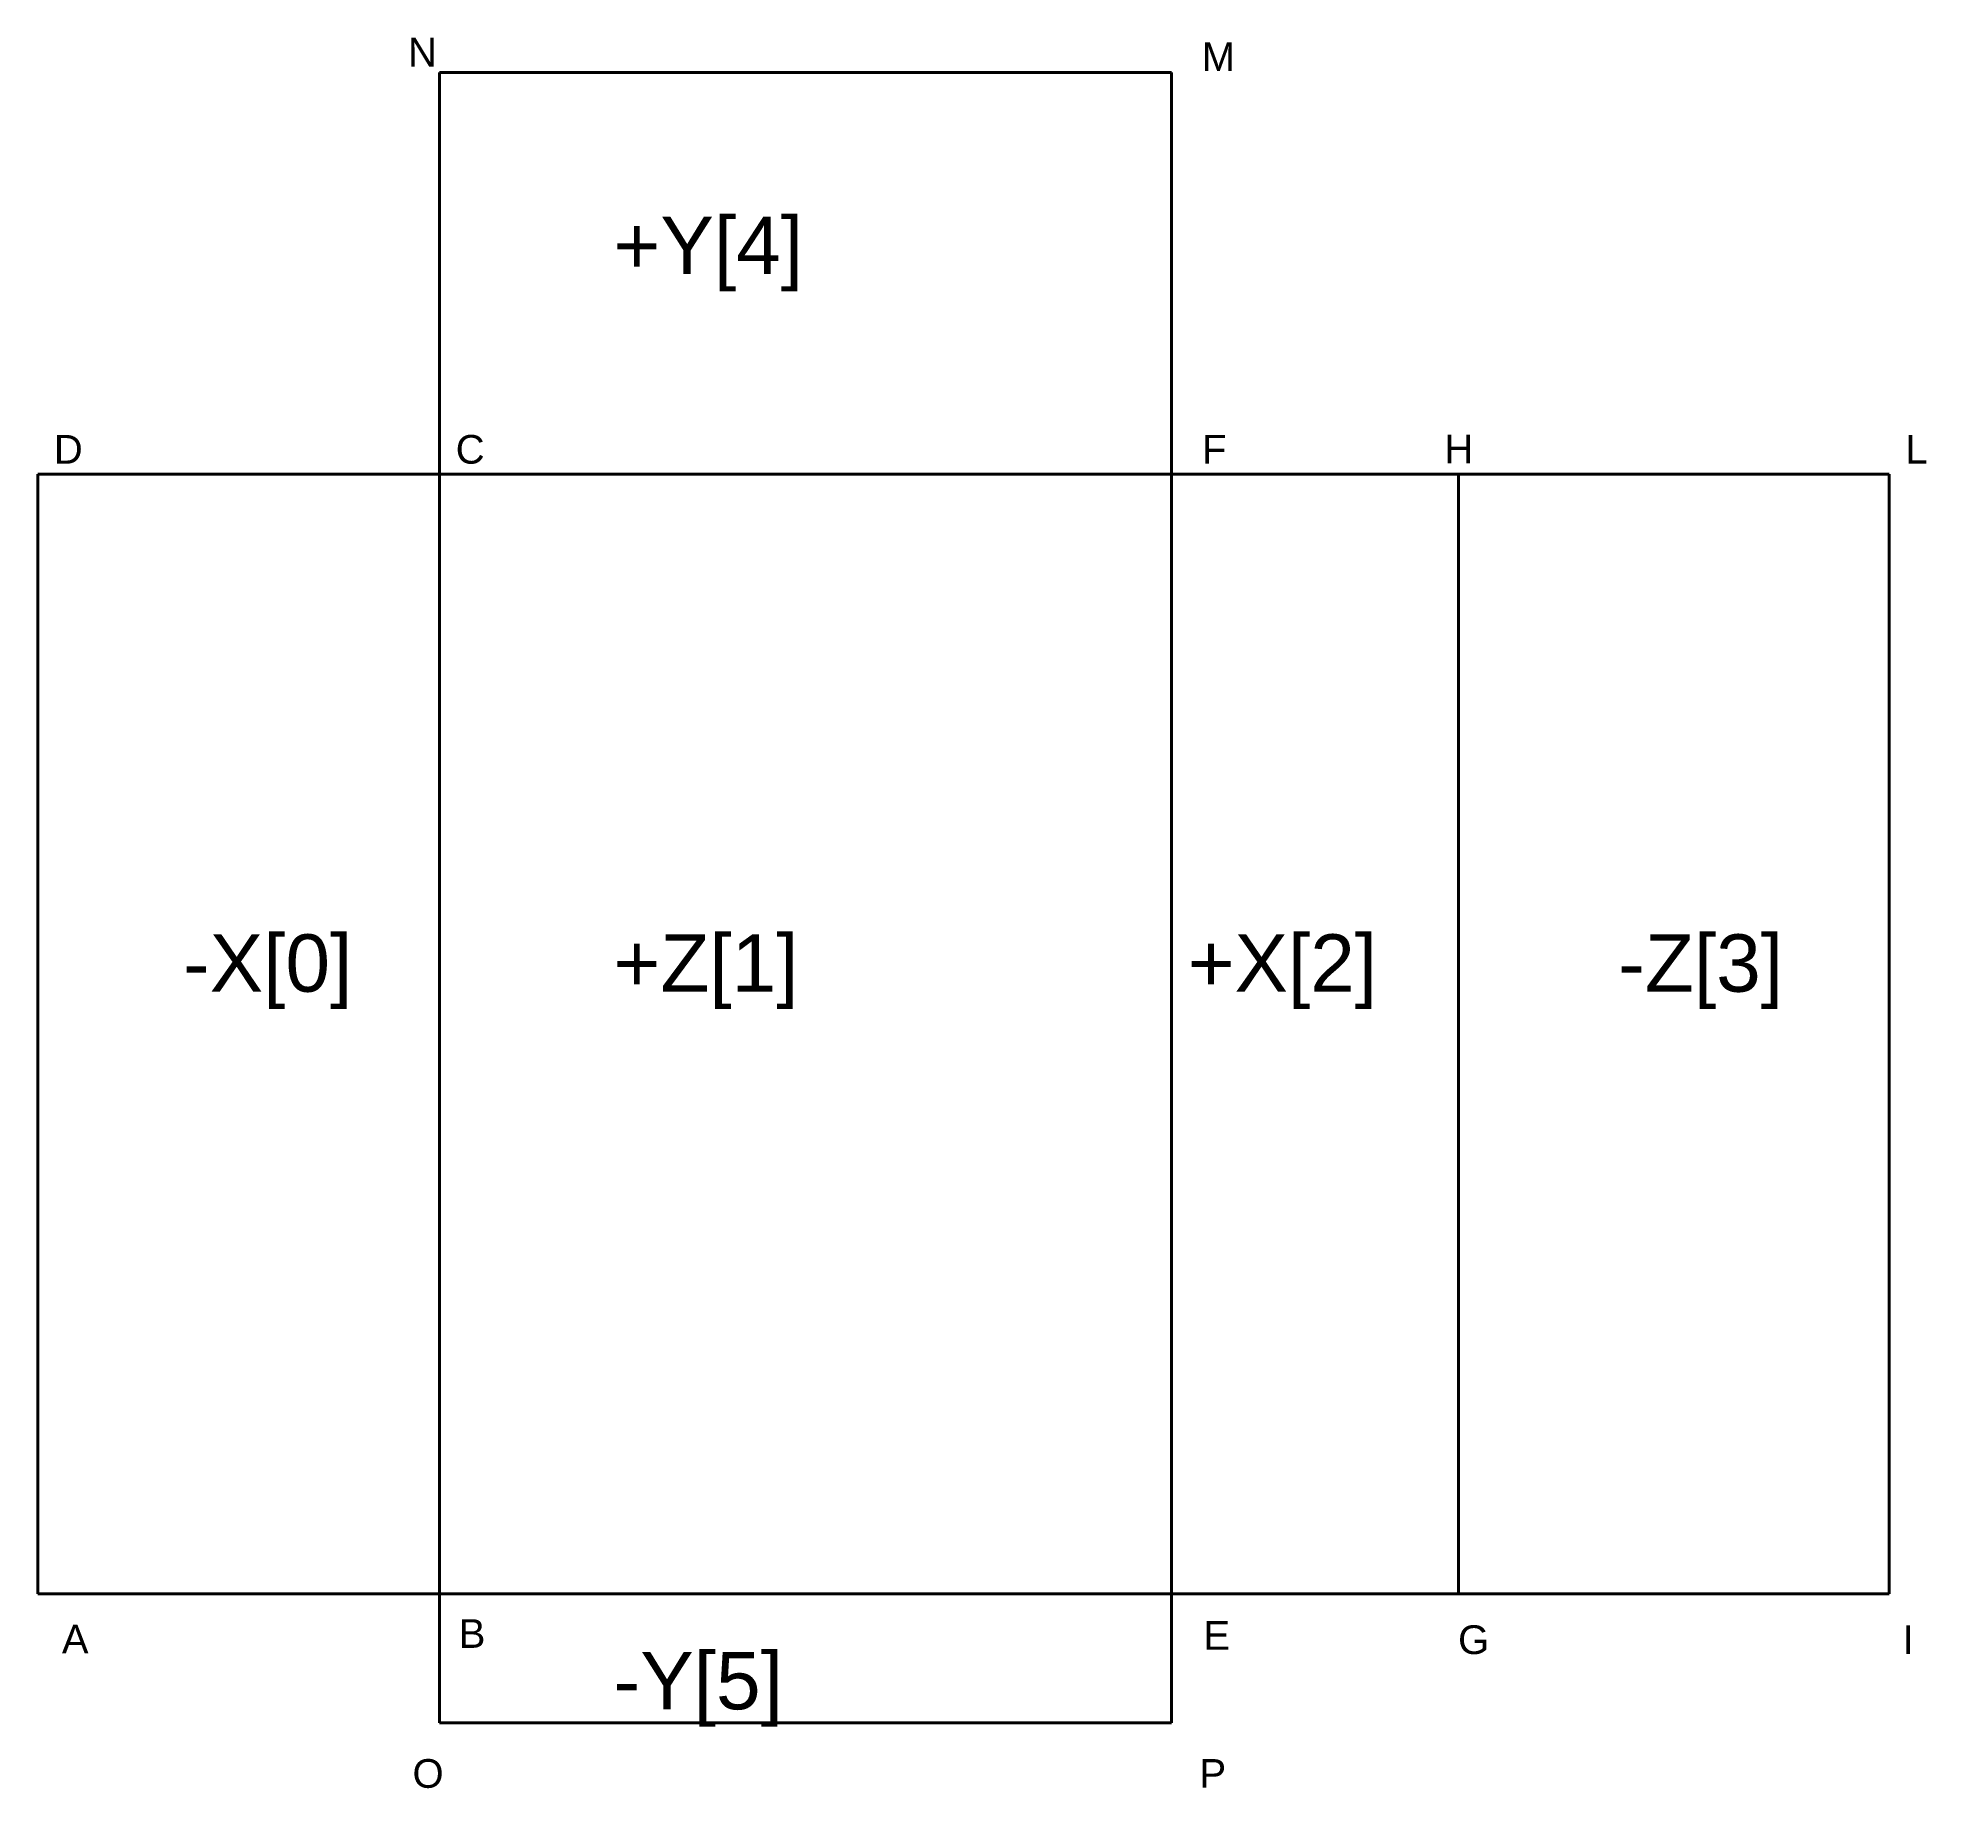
# Model space of a CAD drawing. Header units: millimetres. Extents: x 0 to 131, y -4 to 118.
import ezdxf

# ---------------------------------------------------------------- set-up
doc = ezdxf.new("R2010")
doc.units = ezdxf.units.MM
doc.layers.get('0').update_dxf_attribs({"lineweight": 40, "true_color": 0xffffff})
doc.layers.add('labels', color=7, linetype='Continuous', lineweight=25, true_color=0x000000)
doc.layers.add('quotas', color=9, linetype='Continuous', lineweight=13, true_color=0xc0c0c0)
doc.styles.add('textstyle0', font='')
doc.styles.add('textstyle1', font='')
doc.styles.add('textstyle10', font='')
doc.styles.add('textstyle11', font='')
doc.styles.add('textstyle12', font='')
doc.styles.add('textstyle13', font='')
doc.styles.add('textstyle14', font='')
doc.styles.add('textstyle15', font='')
doc.styles.add('textstyle16', font='')
doc.styles.add('textstyle17', font='')
doc.styles.add('textstyle18', font='')
doc.styles.add('textstyle19', font='')
doc.styles.add('textstyle2', font='')
doc.styles.add('textstyle3', font='')
doc.styles.add('textstyle4', font='')
doc.styles.add('textstyle5', font='')
doc.styles.add('textstyle6', font='')
doc.styles.add('textstyle7', font='')
doc.styles.add('textstyle8', font='')
doc.styles.add('textstyle9', font='')
doc.styles.get('textstyle0').set_extended_font_data('Liberation Sans')
doc.styles.get('textstyle1').set_extended_font_data('Liberation Sans')
doc.styles.get('textstyle10').set_extended_font_data('Liberation Sans')
doc.styles.get('textstyle11').set_extended_font_data('Liberation Sans')
doc.styles.get('textstyle12').set_extended_font_data('Liberation Sans')
doc.styles.get('textstyle13').set_extended_font_data('Liberation Sans')
doc.styles.get('textstyle14').set_extended_font_data('Liberation Sans')
doc.styles.get('textstyle15').set_extended_font_data('Liberation Sans')
doc.styles.get('textstyle16').set_extended_font_data('Liberation Sans')
doc.styles.get('textstyle17').set_extended_font_data('Liberation Sans')
doc.styles.get('textstyle18').set_extended_font_data('Liberation Sans')
doc.styles.get('textstyle19').set_extended_font_data('Liberation Sans')
doc.styles.get('textstyle2').set_extended_font_data('Liberation Sans')
doc.styles.get('textstyle3').set_extended_font_data('Liberation Sans')
doc.styles.get('textstyle4').set_extended_font_data('Liberation Sans')
doc.styles.get('textstyle5').set_extended_font_data('Liberation Sans')
doc.styles.get('textstyle6').set_extended_font_data('Liberation Sans')
doc.styles.get('textstyle7').set_extended_font_data('Liberation Sans')
doc.styles.get('textstyle8').set_extended_font_data('Liberation Sans')
doc.styles.get('textstyle9').set_extended_font_data('Liberation Sans')

msp = doc.modelspace()

# ---------------------------------------------------------------- linework, layer by layer
for p, q in [((78.88, 115.26), (27.88, 115.26)), ((27.88, 115.26), (27.88, 87.26)), ((78.88, 87.26), (78.88, 115.26)), ((27.88, 87.26), (-0.12, 87.26)), ((-0.12, 87.26), (-0.12, 9.26)), ((78.88, 87.26), (27.88, 87.26)), ((27.88, 87.26), (27.88, 9.26)), ((27.88, 9.26), (27.88, 87.26)), ((27.88, 87.26), (78.88, 87.26)), ((78.88, 9.26), (78.88, 87.26)), ((98.88, 87.26), (78.88, 87.26)), ((78.88, 87.26), (78.88, 9.26)), ((98.88, 9.26), (98.88, 87.26)), ((128.88, 87.26), (98.88, 87.26)), ((98.88, 87.26), (98.88, 9.26)), ((128.88, 9.26), (128.88, 87.26)), ((-0.12, 9.26), (27.88, 9.26)), ((27.88, 9.26), (78.88, 9.26)), ((78.88, 9.26), (27.88, 9.26)), ((27.88, 9.26), (27.88, 0.26)), ((78.88, 0.26), (78.88, 9.26)), ((78.88, 9.26), (98.88, 9.26)), ((98.88, 9.26), (128.88, 9.26)), ((27.88, 0.26), (78.88, 0.26))]:
    msp.add_line(p, q)

# ---------------------------------------------------------------- texts
at = {"layer": 'labels', "char_height": 2, "attachment_point": 1}
for s, insert, style in [('N', (25.67, 117.67), 'textstyle18'), ('M', (80.98, 117.36), 'textstyle11'), ('D', (1, 90), 'textstyle0'), ('C', (29, 90), 'textstyle3'), ('F', (81, 90), 'textstyle16'), ('H', (97.89, 90.02), 'textstyle14'), ('L', (130, 90), 'textstyle15'), ('A', (1.56, 7.1), 'textstyle4'), ('B', (29.21, 7.49), 'textstyle2'), ('E', (81.1, 7.36), 'textstyle1'), ('G', (98.84, 7.06), 'textstyle17'), ('I', (129.81, 7.06), 'textstyle12'), ('O', (25.99, -2.26), 'textstyle13'), ('P', (80.82, -2.26), 'textstyle10')]:
    msp.add_mtext(s, dxfattribs=dict(at, insert=insert, style=style))
at = {"layer": 'quotas', "char_height": 4, "attachment_point": 7}
for s, insert, style in [('+Y[4]', (40, 100), 'textstyle8'), ('-X[0]', (10, 50), 'textstyle9'), ('+Z[1]', (40, 50), 'textstyle6'), ('+X[2]', (80, 50), 'textstyle19'), ('-Z[3]', (110, 50), 'textstyle5'), ('-Y[5]', (40, 0), 'textstyle7')]:
    msp.add_mtext(s, dxfattribs=dict(at, insert=insert, style=style))

doc.saveas('drawing.dxf')
